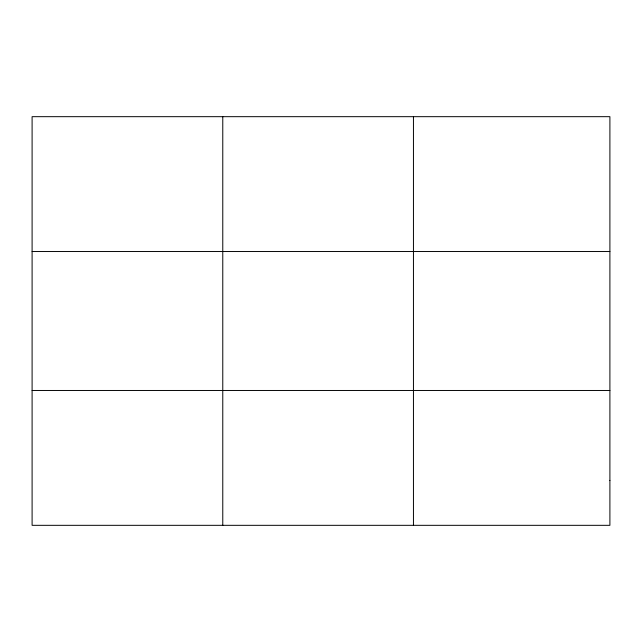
<?xml version="1.0" encoding="UTF-8"?>
<svg xmlns="http://www.w3.org/2000/svg" width="642" height="642" viewBox="0 0 642 642"><rect width="100%" height="100%" fill="white"/><g stroke="black" fill="none" stroke-linecap="round" stroke-linejoin="round"><path stroke-width="0.96" d="M222.774 116.675L222.774 525.325M413.448 116.675L413.448 525.325M32.1 251.528L609.9 251.528M32.1 390.472L609.9 390.472M609.9 480.377L609.9 525.325L32.1 525.325L32.1 116.675L609.9 116.675L609.9 480.377"/></g></svg>
